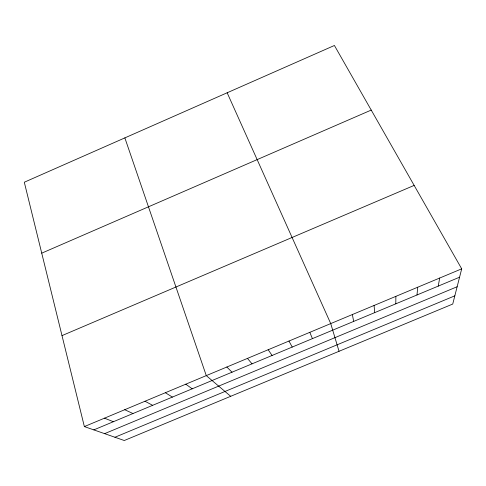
<?xml version="1.0" encoding="UTF-8"?>
<svg xmlns="http://www.w3.org/2000/svg" width="486" height="486" viewBox="0 0 486 486"><rect width="100%" height="100%" fill="white"/><g stroke="black" fill="none" stroke-linecap="round" stroke-linejoin="round"><path stroke-width="0.73" d="M395.804 303.829L395.865 296.363M416.988 294.984L417.729 287.22M438.238 286.114L439.678 278.047M461.7 268.837L452.733 304.054L124.282 440.516L84.364 426.587L24.3 182.226L334.411 45.484L461.7 268.837L84.364 426.587M41.735 253.163L371.225 110.079M62.001 335.619L414.151 185.409M93.822 429.885L459.568 277.208M104.605 433.652L457.144 286.734M114.939 437.254L454.823 295.834M104.508 418.167L113.366 421.727M124.726 409.716L132.976 413.543M145.01 401.236L152.653 405.33M165.362 392.724L172.39 397.086M185.786 384.189L192.201 388.818M230.698 396.303L206.277 375.617L124.859 137.884M226.847 367.021L232.01 372.203M247.477 358.395L252.015 363.85M268.187 349.738L272.087 355.473M288.963 341.05L292.226 347.065M227.156 92.777L330.735 323.591L339.04 351.293M309.813 332.339L312.431 338.633M352.368 314.545L353.668 321.416M374.074 305.469L374.7 312.638"/></g></svg>
